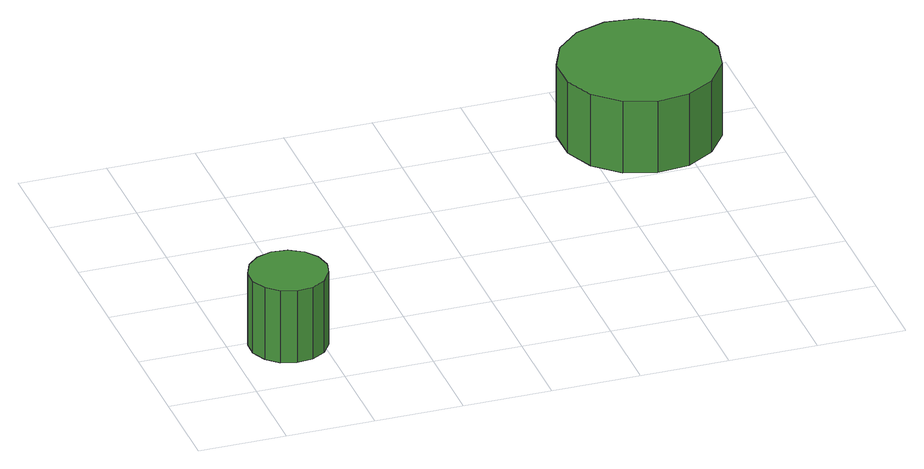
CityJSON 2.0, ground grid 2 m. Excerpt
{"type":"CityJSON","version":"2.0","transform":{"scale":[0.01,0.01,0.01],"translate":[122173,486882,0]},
"CityObjects":{
"tree1":{"type":"SolitaryVegetationObject","attributes":{"function":"something"},"geometry":[{"type":"MultiSurface","lod":"1","boundaries":[[[0,1,2,3,4,5,6,7,8,9,10,11,12,13,14]],[[15,16,17,18,19,20,21,22,23,24,25,26,27,28,29]],[[0,29,28,1]],[[1,28,27,2]],[[2,27,26,3]],[[3,26,25,4]],[[4,25,24,5]],[[5,24,23,6]],[[6,23,22,7]],[[7,22,21,8]],[[8,21,20,9]],[[9,20,19,10]],[[10,19,18,11]],[[11,18,17,12]],[[12,17,16,13]],[[13,16,15,14]],[[14,15,29,0]]]}]},
"tree2":{"type":"SolitaryVegetationObject","attributes":{"function":"something"},"geometry":[{"type":"MultiSurface","lod":"1","boundaries":[[[30,31,32,33,34,35,36,37,38,39,40,41,42,43,44]],[[45,46,47,48,49,50,51,52,53,54,55,56,57,58,59]],[[30,59,58,31]],[[31,58,57,32]],[[32,57,56,33]],[[33,56,55,34]],[[34,55,54,35]],[[35,54,53,36]],[[36,53,52,37]],[[37,52,51,38]],[[38,51,50,39]],[[39,50,49,40]],[[40,49,48,41]],[[41,48,47,42]],[[42,47,46,43]],[[43,46,45,44]],[[44,45,59,30]]]}]}
},
"vertices":[
[219,175,194],[211,211,194],[190,240,194],[158,259,194],[122,263,194],[87,251,194],[60,227,194],[45,193,194],[45,157,194],[60,124,194],[87,99,194],[122,88,194],[158,92,194],[190,110,194],[211,140,194],[211,140,16],[190,110,16],[158,92,16],[122,88,16],[87,99,16],[60,124,16],[45,157,16],[45,193,16],[60,227,16],[87,251,16],[122,263,16],[158,259,16],[190,240,16],[211,211,16],[219,175,16],
[1308,781,194],[1293,853,194],[1249,913,194],[1185,950,194],[1111,958,194],[1040,935,194],[985,885,194],[955,818,194],[955,743,194],[985,676,194],[1040,626,194],[1111,603,194],[1185,611,194],[1249,648,194],[1293,708,194],[1293,708,17],[1249,648,17],[1185,611,17],[1111,603,17],[1040,626,17],[985,676,17],[955,743,17],[955,818,17],[985,885,17],[1040,935,17],[1111,958,17],[1185,950,17],[1249,913,17],[1293,853,17],[1308,781,17]
]}
